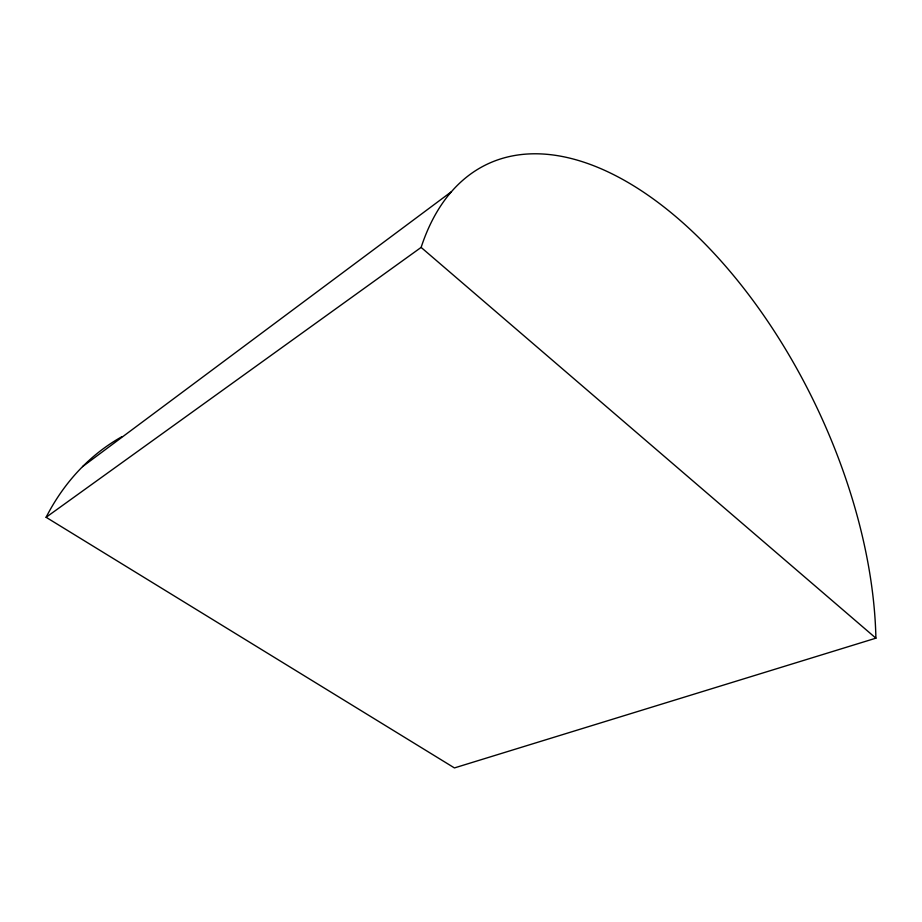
<?xml version="1.0" encoding="UTF-8"?>
<svg xmlns="http://www.w3.org/2000/svg" width="922" height="922" viewBox="0 0 922 922"><rect width="100%" height="100%" fill="white"/><g stroke="black" fill="none" stroke-linecap="round" stroke-linejoin="round"><path stroke-width="1.38" d="M82.588 466.601L451.411 191.718M46.1 517.288L421.123 247.407A362.3 193.908 64.7 0 1 677.728 218.26A362.3 193.908 64.7 0 1 875.9 638.174L454.431 767.922L46.1 517.288A263.727 212.775 68.2 0 1 121.704 436.809M421.123 247.407L875.9 638.174"/></g></svg>
